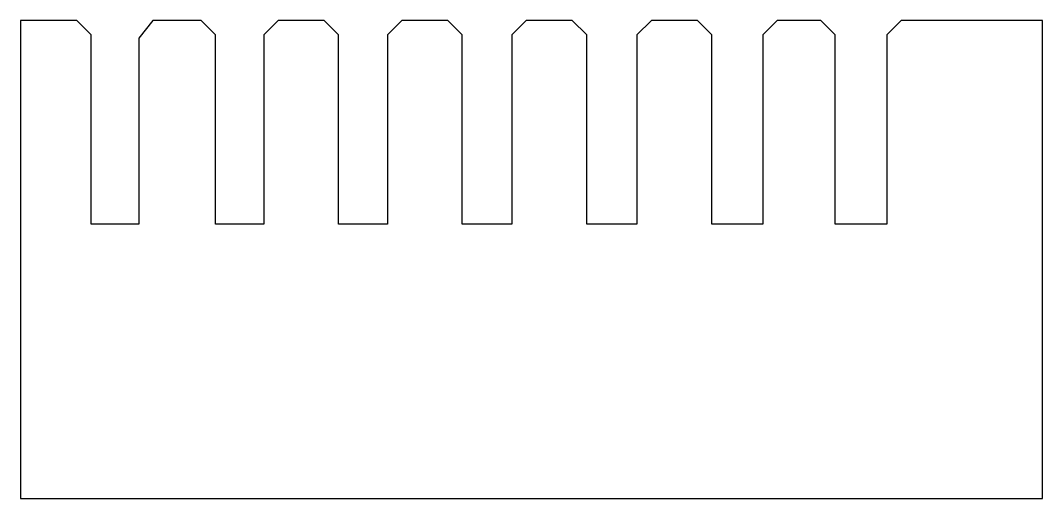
# Model space of a CAD drawing. Header units: millimetres. Extents: x -0.1 to 75.1, y -0.1 to 35.1.
import ezdxf

# ---------------------------------------------------------------- set-up
doc = ezdxf.new("R2010")
doc.units = ezdxf.units.MM
doc.layers.get('0').update_dxf_attribs({"linetype": 'CONTINUOUS'})

msp = doc.modelspace()

# ---------------------------------------------------------------- linework, layer by layer
msp.add_lwpolyline([(-0.1, 35.1), (-0.1, -0.1), (75.1, -0.1), (75.1, 35.1), (64.709, 35.1), (63.65, 34.041), (63.65, 20.1), (59.85, 20.1), (59.85, 34.041), (58.791, 35.1), (55.569, 35.1), (54.511, 34.041), (54.511, 20.1), (50.761, 20.1), (50.761, 34.041), (49.702, 35.1), (46.319, 35.1), (45.261, 34.041), (45.261, 20.1), (41.561, 20.1), (41.561, 34.041), (40.502, 35.1), (37.119, 35.1), (36.061, 34.041), (36.061, 20.1), (32.411, 20.1), (32.411, 34.041), (31.352, 35.1), (27.969, 35.1), (26.911, 34.041), (26.911, 20.1), (23.311, 20.1), (23.311, 34.041), (22.252, 35.1), (18.869, 35.1), (17.811, 34.041), (17.811, 20.1), (14.261, 20.1), (14.261, 34.041), (13.202, 35.1), (9.652, 35.1), (8.6, 33.785), (8.6, 20.1), (5.1, 20.1), (5.1, 34.041), (4.041, 35.1)], close=True)

doc.saveas('drawing.dxf')
